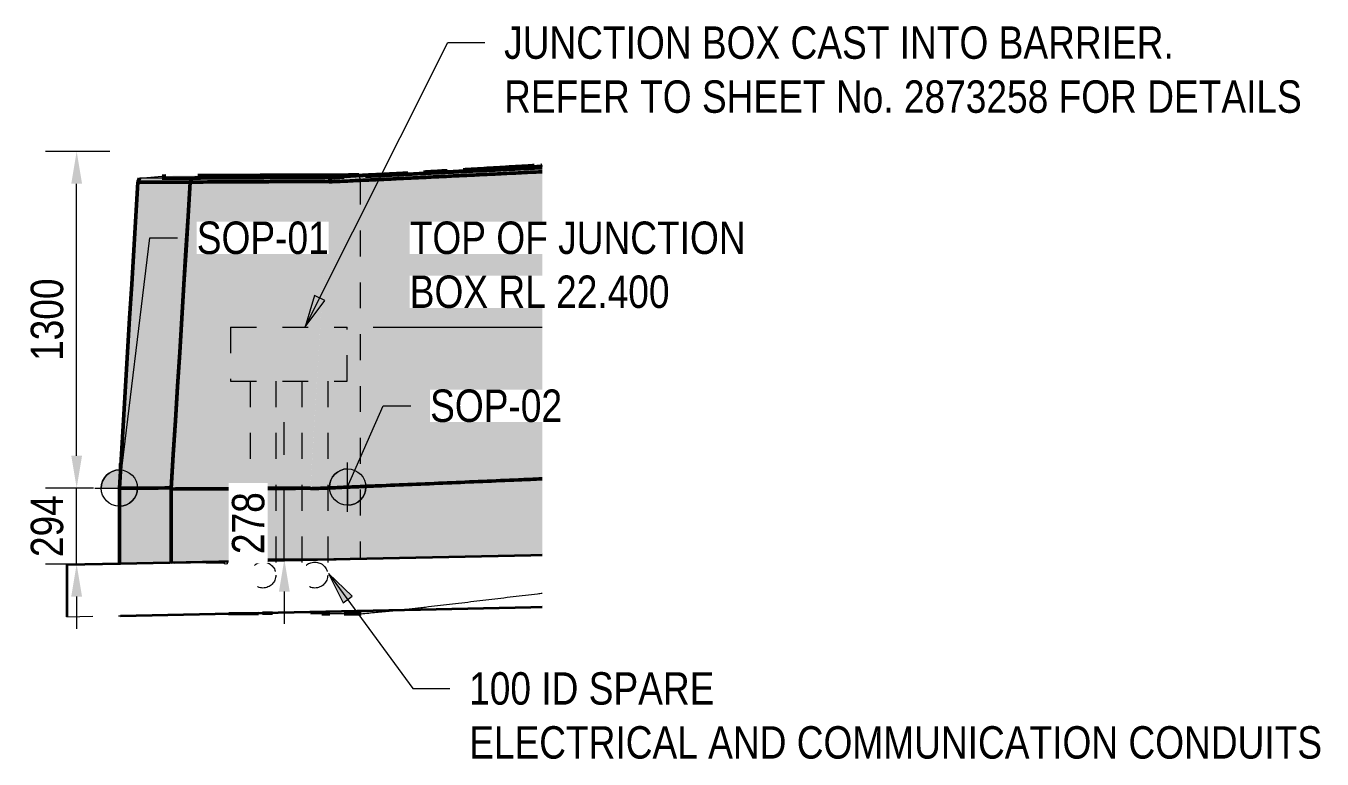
# Model space of a CAD drawing. Header units: metres. Extents: x 0 to 258, y 3 to 25.
# Drawn here: x 0.95 to 5.95, y 20.73 to 23.56 of the extents above; entities that cross this region are included whole.
import ezdxf

# ---------------------------------------------------------------- set-up
doc = ezdxf.new("R2010")
doc.units = ezdxf.units.M
doc.linetypes.add('JacobsDash', pattern=[0.0045, 0.003, -0.0015])
doc.layers.get('Defpoints').update_dxf_attribs({"color": 41})
for name, color, linetype, lineweight in [('A-ANNO-DIMS', 7, 'Continuous', 9), ('A-ANNO-NOTE', 7, 'Continuous', 9), ('A-DETL', 7, 'Continuous', 13), ('A-FLOR', 7, 'Continuous', 50), ('A-FLOR-HDLN', 7, 'JacobsDash', 18), ('G-ANNO-TEXT', 7, 'Continuous', 9)]:
    doc.layers.add(name, color=color, linetype=linetype, lineweight=lineweight)
doc.styles.add('Arial Narrow_2', font='ARIALN.TTF', dxfattribs={"height": 0.125})
doc.dimstyles.new('Dimension_Standard_O__mm_', dxfattribs={"dimscale": 0.3048, "dimtxt": 0.127929, "dimasz": 0.410105, "dimexe": 0.393701, "dimexo": 0.246063, "dimgap": 0.246063, "dimtad": 1, "dimdec": 0, "dimlfac": 1000, "dimzin": 0, "dimdsep": 46, "dimtxsty": 'Arial Narrow_2', "dimsah": 1, "dimcen": 0.09, "dimaunit": 1, "dimadec": 4, "dimazin": 0, "dimtfac": 1, "dimtdec": 4, "dimtix": 1, "dimtmove": 0, "dimatfit": 3, "dimfxl": 1, "dimtvp": 1, "dimtfill": 1, "dimtolj": 1, "dimtzin": 0, "dimlwd": 18, "dimlwe": 18, "dimarcsym": 2})
doc.dimstyles.new('Dimension_Standard_T__mm_', dxfattribs={"dimscale": 0.3048, "dimtxt": 0.127929, "dimasz": 0.410105, "dimexe": 0.393701, "dimexo": 0.246063, "dimgap": 0.164042, "dimtad": 1, "dimdec": 0, "dimlfac": 1000, "dimzin": 0, "dimdsep": 46, "dimtxsty": 'Arial Narrow_2', "dimsah": 1, "dimcen": 0.09, "dimaunit": 1, "dimadec": 4, "dimazin": 0, "dimtfac": 1, "dimtdec": 4, "dimtix": 1, "dimtmove": 0, "dimatfit": 3, "dimfxl": 1, "dimtvp": 1, "dimtolj": 1, "dimtzin": 0, "dimlwd": 18, "dimlwe": 18, "dimarcsym": 2})

# ---------------------------------------------------------------- blocks, each defined once
blk = doc.blocks.new('CS_SYMB_SETOUT POINT - 5mm-2022283-Section 145')
at = {"layer": 'A-ANNO-NOTE'}
h = blk.add_hatch(color=256, dxfattribs=at)
edge = h.paths.add_edge_path()
edge.add_line((-890.0569, 21.8525), (-890.0569, 21.7825))
edge.add_line((-890.0569, 21.7825), (-890.1269, 21.7825))
edge.add_arc((-890.0569, 21.7825), 0.07, 90, 180, ccw=False)
h = blk.add_hatch(color=256, dxfattribs=at)
edge = h.paths.add_edge_path()
edge.add_line((-890.0569, 21.7125), (-890.0569, 21.7825))
edge.add_line((-890.0569, 21.7825), (-889.9869, 21.7825))
edge.add_arc((-890.0569, 21.7825), 0.07, 270, 360, ccw=False)
for p, q in [((-890.0569, 21.6875), (-890.0569, 21.8775)), ((-890.0569, 21.7825), (-890.0569, 21.8525)), ((-890.1519, 21.7825), (-889.9619, 21.7825)), ((-890.1269, 21.7825), (-890.0569, 21.7825)), ((-889.9869, 21.7825), (-890.0569, 21.7825)), ((-890.0569, 21.7825), (-890.0569, 21.7125))]:
    blk.add_line(p, q, dxfattribs=at)
blk.add_circle((-890.0569, 21.7825), 0.07, dxfattribs=at)
for start, end in [(90, 180), (270, 360)]:
    blk.add_arc((-890.0569, 21.7825), 0.07, start, end, dxfattribs=at)
blk = doc.blocks.new('DIMBLOCK1-Section 145')
at = {"layer": 'A-ANNO-DIMS', "color": 0, "lineweight": 18, "transparency": 16777216}
for p, q in [((1.1409, 21.9037), (1.1409, 22.0287)), ((1.2058, 21.7787), (1.0209, 21.7787)), ((1.1409, 21.4852), (1.1409, 21.7787)), ((1.1973, 21.4852), (1.0209, 21.4852)), ((1.1409, 21.3602), (1.1409, 21.2352))]:
    blk.add_line(p, q, dxfattribs=at)
at = {"layer": 'A-ANNO-DIMS', "color": 0, "transparency": 16777216}
for points in [[(1.1201, 21.9037), (1.1617, 21.9037), (1.1409, 21.7787)], [(1.1201, 21.3602), (1.1617, 21.3602), (1.1409, 21.4852)]]:
    blk.add_solid(points, dxfattribs=at)
at = {"layer": 'Defpoints', "color": 0, "transparency": 16777216}
for p in [(1.1409, 21.7787), (1.2808, 21.7787), (1.2723, 21.4852)]:
    blk.add_point(p, dxfattribs=at)
at = {"layer": 'A-ANNO-DIMS', "color": 0, "lineweight": 18, "transparency": 16777216, "insert": (1.0271, 21.6319), "char_height": 0.125, "width": 0.285099, "attachment_point": 5, "rotation": 90, "style": 'Arial Narrow_2'}
blk.add_mtext('\\A1;294', dxfattribs=at)
blk = doc.blocks.new('DIMBLOCK2-Section 145')
at = {"layer": 'A-ANNO-DIMS', "color": 0, "lineweight": 18, "transparency": 16777216}
for p, q in [((1.2691, 23.0783), (1.0209, 23.0783)), ((1.1409, 21.9037), (1.1409, 22.9533)), ((1.2058, 21.7787), (1.0209, 21.7787))]:
    blk.add_line(p, q, dxfattribs=at)
at = {"layer": 'A-ANNO-DIMS', "color": 0, "transparency": 16777216}
for points in [[(1.1201, 22.9533), (1.1617, 22.9533), (1.1409, 23.0783)], [(1.1201, 21.9037), (1.1617, 21.9037), (1.1409, 21.7787)]]:
    blk.add_solid(points, dxfattribs=at)
at = {"layer": 'Defpoints', "color": 0, "transparency": 16777216}
for p in [(1.1409, 23.0783), (1.3441, 23.0783), (1.2808, 21.7787)]:
    blk.add_point(p, dxfattribs=at)
at = {"layer": 'A-ANNO-DIMS', "color": 0, "lineweight": 18, "transparency": 16777216, "insert": (1.0271, 22.4285), "char_height": 0.125, "width": 0.380132, "attachment_point": 5, "rotation": 90, "style": 'Arial Narrow_2'}
blk.add_mtext('\\A1;1300', dxfattribs=at)
blk = doc.blocks.new('DIMBLOCK3-Section 145')
at = {"layer": 'A-ANNO-DIMS', "color": 0, "lineweight": 18, "transparency": 16777216}
for p, q in [((1.9426, 21.9075), (1.9426, 22.0325)), ((2.017, 21.7825), (1.8226, 21.7825)), ((1.9426, 21.5041), (1.9426, 21.7825)), ((2.087, 21.5041), (1.8226, 21.5041)), ((1.9426, 21.3791), (1.9426, 21.2541))]:
    blk.add_line(p, q, dxfattribs=at)
at = {"layer": 'A-ANNO-DIMS', "color": 0, "transparency": 16777216}
for points in [[(1.9218, 21.9075), (1.9634, 21.9075), (1.9426, 21.7825)], [(1.9218, 21.3791), (1.9634, 21.3791), (1.9426, 21.5041)]]:
    blk.add_solid(points, dxfattribs=at)
at = {"layer": 'Defpoints', "color": 0, "transparency": 16777216}
for p in [(1.9426, 21.7825), (2.092, 21.7825), (2.162, 21.5041)]:
    blk.add_point(p, dxfattribs=at)
at = {"layer": 'A-ANNO-DIMS', "color": 0, "lineweight": 18, "transparency": 16777216, "insert": (1.8038, 21.6433), "char_height": 0.125, "width": 0.285099, "attachment_point": 5, "rotation": 90, "style": 'Arial Narrow_2', "bg_fill": 3, "box_fill_scale": 1.1, "bg_fill_color": 256, "bg_fill_true_color": 13158600, "bg_fill_transparency": 0}
blk.add_mtext('\\A1;278', dxfattribs=at)

msp = doc.modelspace()

# ---------------------------------------------------------------- hatches: boundary and pattern name
at = {"layer": 'A-FLOR', "true_color": 0xc0c0c0}
for points in [[(2.1222, 22.9762), (2.4094, 22.9895), (2.9383, 23.0153), (2.9383, 23.0256), (2.3929, 22.9932), (2.2502, 22.9862), (2.217, 22.9841), (2.135, 22.9773)], [(1.3773, 22.9592), (1.5794, 22.9596), (1.5857, 22.9751), (1.3835, 22.9747), (1.3774, 22.9594)], [(1.3835, 22.9747), (1.5903, 22.9755), (1.7008, 22.9851), (1.5586, 22.9844), (1.5315, 22.984), (1.4848, 22.9835), (1.3857, 22.9749)], [(1.5796, 22.9596), (2.1159, 22.9625), (2.1222, 22.9781), (1.5857, 22.9746), (1.5827, 22.9674)], [(1.5859, 22.9752), (2.1222, 22.9781), (2.2298, 22.9872), (1.7051, 22.9852), (1.6088, 22.9771)], [(2.0431, 21.7761), (2.9383, 21.8143), (2.9383, 22.9997), (2.3864, 22.9731), (2.1159, 22.9606), (2.0431, 21.7766)], [(2.0431, 21.5012), (2.0435, 21.5012), (2.0434, 21.7816), (2.1068, 22.8126), (2.1159, 22.9606), (2.1221, 22.9762), (2.2304, 22.9856), (2.2298, 22.9872), (2.1222, 22.9781), (2.1159, 22.9625), (2.0431, 21.7761), (2.0431, 21.5107)], [(2.1159, 22.9606), (2.4184, 22.9746), (2.9383, 22.9997), (2.9383, 23.0153), (2.2984, 22.9842), (2.1221, 22.9761), (2.1159, 22.9607)], [(1.3058, 21.7787), (1.5059, 21.7791), (1.5794, 22.9596), (1.3773, 22.9592), (1.3117, 21.875)], [(1.5059, 21.7751), (2.0431, 21.7785), (2.1159, 22.9625), (1.5796, 22.9594), (1.5059, 21.7754)], [(1.5059, 21.7754), (1.5799, 22.9603), (1.5794, 22.9596), (1.5059, 21.7791)], [(1.3058, 21.4859), (1.5059, 21.49), (1.5059, 21.7791), (1.3058, 21.7787), (1.3058, 21.486)], [(1.5059, 21.49), (2.0431, 21.5012), (2.0431, 21.778), (1.5059, 21.7751), (1.5059, 21.519)], [(2.1313, 21.2937), (2.2404, 21.2939), (2.3726, 21.3066), (2.1435, 21.3029), (2.0439, 21.2937), (2.1094, 21.2937)]]:
    msp.add_hatch(color=9, dxfattribs=at).paths.add_polyline_path(points)
h = msp.add_hatch(color=9, dxfattribs=at)
h.paths.add_polyline_path([(2.0439, 21.2937), (2.1435, 21.3029), (2.0439, 21.3008)])
h.paths.add_polyline_path([(2.0435, 21.5012), (2.9383, 21.5199), (2.9383, 21.8143), (2.3026, 21.7872), (2.0431, 21.7761), (2.0435, 21.519)])
at = {"layer": 'G-ANNO-TEXT'}
for points in [[(2.0233, 22.4005), (2.0991, 22.5023), (2.0597, 22.5221)], [(2.1131, 21.4495), (2.1693, 21.3357), (2.2049, 21.3618)]]:
    msp.add_hatch(color=256, dxfattribs=at).paths.add_polyline_path(points)

# ---------------------------------------------------------------- linework, layer by layer
at = {"layer": 'A-DETL', "color": 143, "linetype": 'JacobsDash', "true_color": 0x78aac8}
for p, q in [((1.7351, 22.4), (1.7351, 22.1913)), ((1.7351, 22.4), (2.1851, 22.4)), ((2.1851, 22.1913), (2.1851, 22.4)), ((1.7351, 22.1913), (2.1851, 22.1913)), ((1.8101, 22.1913), (1.8101, 21.443)), ((1.9101, 22.1913), (1.9101, 21.443)), ((2.0101, 22.1913), (2.0101, 21.443)), ((2.1101, 22.1913), (2.1101, 21.443))]:
    msp.add_line(p, q, dxfattribs=at)
at = {"layer": 'A-DETL'}
msp.add_line((2.2851, 22.4), (2.9383, 22.4), dxfattribs=at)
at = {"layer": 'A-DETL', "color": 143, "linetype": 'JacobsDash', "true_color": 0x78aac8}
for centre in [(1.8601, 21.443), (2.0601, 21.443)]:
    msp.add_circle(centre, 0.05, dxfattribs=at)
at = {"layer": 'A-DETL', "color": 7, "lineweight": 9, "true_color": 0xffffff}
msp.add_open_spline([(2.2388, 21.2937), (2.2488, 21.2946), (2.2685, 21.2965), (2.2977, 21.2992), (2.3267, 21.3019), (2.3544, 21.3047), (2.381, 21.3074), (2.4019, 21.3097), (2.418, 21.3115), (2.4299, 21.3129), (2.4415, 21.3142), (2.4566, 21.3161), (2.4758, 21.3183), (2.5066, 21.322), (2.5455, 21.3266), (2.5922, 21.3321), (2.6389, 21.3376), (2.6856, 21.3431), (2.7321, 21.3487), (2.7788, 21.3542), (2.8415, 21.3617), (2.8949, 21.368), (2.9324, 21.3724), (2.9383, 21.3731)], degree=3, knots=[0, 0, 0, 0, 0.0119048, 0.0238095, 0.0357143, 0.047619, 0.0595238, 0.0714286, 0.077381, 0.0833333, 0.0892857, 0.0952381, 0.1071429, 0.1190476, 0.1428571, 0.1666667, 0.1904762, 0.2142857, 0.2380952, 0.2619048, 0.2857143, 0.3333333, 0.3422313, 0.3422313, 0.3422313, 0.3422313], dxfattribs=at)
at = {"layer": 'A-FLOR'}
for p, q in [((1.3773, 22.9592), (1.3835, 22.9747)), ((1.4704, 22.9822), (1.4848, 22.9835)), ((1.5857, 22.9751), (1.5794, 22.9596)), ((1.5796, 22.9596), (1.5859, 22.9752)), ((2.1591, 22.9793), (2.1737, 22.9805)), ((2.1829, 22.9813), (2.2308, 22.9853)), ((2.2305, 22.9853), (2.2298, 22.9872)), ((1.5059, 21.7754), (1.5059, 21.7791)), ((1.8431, 21.2951), (1.7278, 21.2928)), ((1.8975, 21.296), (1.8586, 21.2954)), ((2.1187, 21.2937), (2.0876, 21.2937)), ((2.2388, 21.2937), (2.1736, 21.2937))]:
    msp.add_line(p, q, dxfattribs=at)
at = {"layer": 'A-FLOR', "lineweight": 35}
for p, q in [((2.8937, 21.519), (1.3105, 21.486)), ((2.9383, 21.5199), (2.8937, 21.519)), ((1.3105, 21.486), (1.1029, 21.4819)), ((1.1029, 21.4819), (1.1029, 21.2819)), ((1.3105, 21.286), (2.8937, 21.319)), ((2.8937, 21.319), (2.9383, 21.3199))]:
    msp.add_line(p, q, dxfattribs=at)
at = {"layer": 'A-FLOR', "lineweight": 18}
for p, q in [((1.8525, 21.2953), (1.5201, 21.2896)), ((1.8525, 21.2953), (2.0439, 21.2996)), ((2.3034, 21.3055), (2.5713, 21.3116))]:
    msp.add_line(p, q, dxfattribs=at)
at = {"layer": 'A-FLOR', "flags": 128}
for points in [[(1.5857, 22.9751), (1.4846, 22.9749), (1.4704, 22.9749)], [(1.7051, 22.9852), (1.6813, 22.9832), (1.6574, 22.9812), (1.6336, 22.9792), (1.6097, 22.9772), (1.5865, 22.9752)], [(1.7048, 22.9851), (1.6367, 22.985), (1.6088, 22.985)], [(2.1222, 22.9781), (2.119, 22.9703), (2.1159, 22.9625)], [(2.1222, 22.9781), (2.1491, 22.9804), (2.176, 22.9826), (2.2029, 22.9849), (2.2298, 22.9872)], [(1.3773, 22.9592), (1.3693, 22.828), (1.3614, 22.6969), (1.3535, 22.5657), (1.3455, 22.4345), (1.3376, 22.3034), (1.3296, 22.1722), (1.3217, 22.041), (1.3138, 21.9099), (1.3058, 21.7787)], [(1.5796, 22.9596), (1.5714, 22.828), (1.5632, 22.6964), (1.555, 22.5648), (1.5468, 22.4331), (1.5387, 22.3015), (1.5305, 22.1699), (1.5223, 22.0383), (1.5141, 21.9067), (1.5059, 21.7754)], [(1.5059, 21.7791), (1.5141, 21.9102), (1.5223, 22.0414), (1.5304, 22.1726), (1.5386, 22.3037), (1.5467, 22.4349), (1.5549, 22.5661), (1.563, 22.6972), (1.5712, 22.8284), (1.5794, 22.9596)], [(1.3058, 21.7787), (1.3058, 21.7053), (1.3058, 21.632), (1.3058, 21.5586), (1.3058, 21.4859)], [(1.5059, 21.7751), (1.5059, 21.7036), (1.5059, 21.6321), (1.5059, 21.5607), (1.5059, 21.49)]]:
    msp.add_lwpolyline(points, dxfattribs=at)
at = {"layer": 'A-FLOR'}
for points, knots in [([(2.7378, 23.0135), (2.7699, 23.0155), (2.8185, 23.0184), (2.8674, 23.0213), (2.8838, 23.0223)], [0.24390244, 0.24390244, 0.24390244, 0.24390244, 0.29268293, 0.31707203, 0.31707203, 0.31707203, 0.31707203]), ([(1.5859, 22.9752), (1.6306, 22.9754), (1.7199, 22.9759), (1.8314, 22.9765), (1.9206, 22.977), (1.9878, 22.9773), (2.055, 22.9777), (2.1, 22.978), (2.1222, 22.9781)], [0, 0, 0, 0, 0.25, 0.5, 0.625, 0.75, 0.875, 1, 1, 1, 1]), ([(2.2296, 22.9872), (2.2123, 22.9871), (2.177, 22.987), (2.1242, 22.9868), (2.0712, 22.9866), (2.0187, 22.9864), (1.9667, 22.9862), (1.9145, 22.986), (1.8622, 22.9858), (1.7924, 22.9855), (1.7401, 22.9853), (1.7051, 22.9852)], [0.000408, 0.000408, 0.000408, 0.000408, 0.1, 0.2, 0.3, 0.4, 0.5, 0.6, 0.7, 0.8, 1, 1, 1, 1]), ([(2.9383, 22.9997), (2.934, 22.9995), (2.8995, 22.9978), (2.8346, 22.9946), (2.7476, 22.9904), (2.665, 22.9864), (2.5864, 22.9827), (2.5081, 22.9789), (2.4303, 22.9752), (2.3662, 22.9721), (2.3155, 22.9697), (2.2769, 22.9679), (2.2374, 22.9661), (2.1972, 22.9642), (2.1565, 22.9624), (2.1294, 22.9612), (2.1159, 22.9606)], [0.661445, 0.661445, 0.661445, 0.661445, 0.6666667, 0.7037037, 0.7407407, 0.7731481, 0.8055556, 0.837963, 0.8703704, 0.9027778, 0.9189815, 0.9351852, 0.9513889, 0.9675926, 0.9837963, 0.9997339, 0.9997339, 0.9997339, 0.9997339]), ([(2.1222, 22.9762), (2.1371, 22.9768), (2.1543, 22.9776), (2.1715, 22.9784), (2.1739, 22.9785)], [0.00023593, 0.00023593, 0.00023593, 0.00023593, 0.01785714, 0.02071098, 0.02071098, 0.02071098, 0.02071098]), ([(2.2308, 22.9853), (2.241, 22.9857), (2.2613, 22.9867), (2.2863, 22.9878), (2.3062, 22.9888), (2.3258, 22.9897), (2.3495, 22.9909), (2.3766, 22.9923), (2.3995, 22.9935), (2.4133, 22.9943), (2.4188, 22.9946)], [0, 0, 0, 0, 0.01219512, 0.02439024, 0.0304878, 0.03658537, 0.04878049, 0.06097561, 0.07317073, 0.08153463, 0.08153463, 0.08153463, 0.08153463]), ([(2.2555, 22.9822), (2.27, 22.9828), (2.2914, 22.9838), (2.3195, 22.9852), (2.3403, 22.9862), (2.3611, 22.9872), (2.3889, 22.9885), (2.424, 22.9902), (2.4522, 22.9916), (2.4663, 22.9923)], [0.05357143, 0.05357143, 0.05357143, 0.05357143, 0.07142857, 0.08035714, 0.08928571, 0.09821429, 0.10714286, 0.125, 0.14285714, 0.14285714, 0.14285714, 0.14285714]), ([(2.4795, 22.9982), (2.4854, 22.9986), (2.5073, 22.9999), (2.5294, 23.0012), (2.5454, 23.0021)], [0.11278625, 0.11278625, 0.11278625, 0.11278625, 0.12195122, 0.14634146, 0.14634146, 0.14634146, 0.14634146]), ([(1.5794, 22.9596), (1.5789, 22.9596), (1.5115, 22.9594), (1.4442, 22.9593), (1.3773, 22.9592)], [-0.06389148, -0.06389148, -0.06389148, -0.06389148, -0.063469, -0.00278123, -0.00278123, -0.00278123, -0.00278123]), ([(2.1159, 22.9625), (2.0937, 22.9624), (2.0487, 22.9622), (1.9815, 22.9618), (1.9143, 22.9614), (1.8252, 22.961), (1.7136, 22.9603), (1.6242, 22.9599), (1.5796, 22.9596)], [-1, -1, -1, -1, -0.875, -0.75, -0.625, -0.5, -0.25, 0, 0, 0, 0]), ([(1.5059, 21.7751), (1.5507, 21.7753), (1.6402, 21.7758), (1.7745, 21.7765), (1.8865, 21.7771), (1.976, 21.7776), (2.0207, 21.7779), (2.0431, 21.778)], [0, 0, 0, 0, 0.25, 0.5, 0.75, 0.875, 1, 1, 1, 1]), ([(2.0431, 21.7761), (2.0644, 21.777), (2.1072, 21.7788), (2.1716, 21.7816), (2.2366, 21.7844), (2.3244, 21.7881), (2.4358, 21.7928), (2.5714, 21.7985), (2.7084, 21.8044), (2.8309, 21.8096), (2.9076, 21.8129), (2.9383, 21.8143)], [0, 0, 0, 0, 0.025, 0.05, 0.075, 0.1, 0.15, 0.2, 0.25, 0.3, 0.333552, 0.333552, 0.333552, 0.333552])]:
    msp.add_open_spline(points, degree=3, knots=knots, dxfattribs=at)
for points in [[(2.8838, 23.0223), (2.8917, 23.0228), (2.8997, 23.0232), (2.9077, 23.0237)], [(2.9328, 23.0252), (2.9346, 23.0253), (2.9365, 23.0254), (2.9383, 23.0256)], [(2.4663, 22.9923), (2.4945, 22.9936), (2.5229, 22.995), (2.5514, 22.9964)], [(2.5454, 23.0021), (2.554, 23.0026), (2.5627, 23.0031), (2.5713, 23.0036)], [(2.5514, 22.9964), (2.5798, 22.9978), (2.6084, 22.9992), (2.637, 23.0005)], [(2.6325, 23.0073), (2.6355, 23.0074), (2.6386, 23.0076), (2.6417, 23.0078)], [(2.637, 23.0005), (2.6655, 23.0019), (2.6941, 23.0033), (2.7229, 23.0047)], [(2.6417, 23.0078), (2.6577, 23.0088), (2.6738, 23.0097), (2.6898, 23.0107)], [(2.6898, 23.0107), (2.7058, 23.0116), (2.7217, 23.0126), (2.7378, 23.0135)], [(2.7229, 23.0047), (2.7516, 23.0061), (2.7804, 23.0075), (2.8093, 23.009)], [(2.8093, 23.009), (2.8382, 23.0104), (2.8671, 23.0118), (2.896, 23.0132)], [(2.896, 23.0132), (2.9101, 23.0139), (2.9242, 23.0146), (2.9383, 23.0153)], [(1.5059, 21.7791), (1.4392, 21.7789), (1.3725, 21.7788), (1.3058, 21.7787)]]:
    msp.add_open_spline(points, degree=3, dxfattribs=at)
at = {"layer": 'A-FLOR-HDLN'}
for p, q in [((1.4703, 22.9749), (1.3835, 22.9747)), ((1.384, 22.9748), (1.4703, 22.9822)), ((1.5859, 22.9751), (1.5857, 22.9751)), ((1.7047, 22.9851), (1.5867, 22.9752)), ((2.1152, 22.9606), (2.1216, 22.9762)), ((2.1227, 22.9763), (2.1591, 22.9793)), ((2.1738, 22.9805), (2.1829, 22.9813)), ((1.5059, 21.7751), (1.5059, 21.7754)), ((1.3058, 21.4858), (1.3058, 21.4852)), ((1.5059, 21.49), (1.5059, 21.4892)), ((1.5059, 21.4892), (1.5059, 21.49)), ((1.7101, 21.4925), (1.5176, 21.4894)), ((1.5176, 21.4894), (1.7101, 21.4925)), ((1.7101, 21.4887), (1.6415, 21.4886)), ((1.7056, 21.4924), (1.6475, 21.4912)), ((1.7219, 21.4927), (1.7101, 21.4925)), ((1.7101, 21.4878), (1.7101, 21.4925)), ((1.7101, 21.4925), (1.7101, 21.4887)), ((1.7219, 21.4857), (1.7144, 21.4855)), ((1.7219, 21.4857), (1.7183, 21.4856)), ((1.7219, 21.4927), (1.7219, 21.4857)), ((2.0431, 21.5008), (2.1944, 21.5031)), ((2.1944, 21.5031), (2.2351, 21.5037)), ((2.5713, 21.3116), (2.8674, 21.3184)), ((1.1029, 21.2819), (1.3105, 21.286)), ((1.5201, 21.2896), (1.3241, 21.2862)), ((1.7278, 21.2928), (1.6475, 21.2912)), ((2.0439, 21.2996), (2.3034, 21.3055)), ((2.0876, 21.2937), (2.0439, 21.2937)), ((2.1736, 21.2937), (2.1187, 21.2937))]:
    msp.add_line(p, q, dxfattribs=at)
at = {"layer": 'A-FLOR-HDLN', "flags": 128}
for points in [[(2.235, 22.9726), (2.2324, 22.9799), (2.2305, 22.9852)], [(2.235, 22.9726), (2.235, 22.789), (2.235, 22.6054), (2.2351, 22.4218), (2.2351, 22.2381), (2.2351, 22.0545), (2.2351, 21.8709), (2.2351, 21.6873), (2.2351, 21.5037)], [(1.3058, 21.4852), (1.3725, 21.4866), (1.4392, 21.4879), (1.5059, 21.4892)], [(1.5059, 21.4892), (1.53, 21.4897), (1.5541, 21.4902)], [(1.7144, 21.4855), (1.7123, 21.4866), (1.7101, 21.4878)], [(1.8465, 21.4952), (1.7842, 21.4939), (1.7219, 21.4927)], [(1.884, 21.496), (1.8652, 21.4956), (1.8465, 21.4952)]]:
    msp.add_lwpolyline(points, dxfattribs=at)
at = {"layer": 'A-FLOR-HDLN'}
for points in [[(2.9078, 23.0237), (2.9161, 23.0242), (2.9244, 23.0247), (2.9328, 23.0252)], [(2.1216, 22.9762), (2.1217, 22.9762), (2.1219, 22.9762), (2.1221, 22.9762)], [(2.1158, 22.9606), (2.1156, 22.9606), (2.1154, 22.9606), (2.1152, 22.9606)], [(1.5541, 21.4902), (1.5774, 21.4907), (1.624, 21.4917), (1.6938, 21.4932), (1.7637, 21.4947), (1.8335, 21.4962), (1.9034, 21.4977), (1.9733, 21.4993), (2.0198, 21.5003), (2.0431, 21.5008)]]:
    msp.add_open_spline(points, degree=3, dxfattribs=at)
for points, knots in [([(2.1739, 22.9785), (2.1865, 22.979), (2.2141, 22.9803), (2.2411, 22.9815), (2.2555, 22.9822)], [0.02072943, 0.02072943, 0.02072943, 0.02072943, 0.03571429, 0.05357143, 0.05357143, 0.05357143, 0.05357143]), ([(2.4189, 22.9946), (2.4214, 22.9948), (2.4279, 22.9952), (2.4382, 22.9958), (2.4538, 22.9967), (2.4676, 22.9975), (2.4775, 22.9981), (2.4794, 22.9982)], [0.08155864, 0.08155864, 0.08155864, 0.08155864, 0.08536585, 0.09146341, 0.09756098, 0.1097561, 0.11276177, 0.11276177, 0.11276177, 0.11276177]), ([(2.5713, 23.0036), (2.5787, 23.0041), (2.5991, 23.0053), (2.6194, 23.0065), (2.6324, 23.0072)], [0.15950304, 0.15950304, 0.15950304, 0.15950304, 0.17073171, 0.1904403, 0.1904403, 0.1904403, 0.1904403]), ([(2.2328, 21.5036), (2.2102, 21.5031), (2.1641, 21.5021), (2.0947, 21.5006), (2.0244, 21.4991), (1.9542, 21.4975), (1.9074, 21.4965), (1.884, 21.496)], [-0.993326, -0.993326, -0.993326, -0.993326, -0.8, -0.6, -0.4, -0.2, 0, 0, 0, 0])]:
    msp.add_open_spline(points, degree=3, knots=knots, dxfattribs=at)
at = {"layer": 'G-ANNO-TEXT'}
for p, q in [((2.5743, 23.498), (2.7161, 23.498)), ((1.3069, 21.7801), (1.4234, 22.7448)), ((1.4234, 22.7448), (1.5297, 22.7448)), ((2.0597, 22.5221), (2.0233, 22.4005)), ((2.0991, 22.5023), (2.0597, 22.5221)), ((2.0233, 22.4005), (2.0991, 22.5023)), ((2.1869, 21.7831), (2.3242, 22.0966)), ((2.3242, 22.0966), (2.4305, 22.0966)), ((2.4392, 21.0054), (2.581, 21.0054))]:
    msp.add_line(p, q, dxfattribs=at)

# ---------------------------------------------------------------- block references
at = {"layer": 'A-ANNO-NOTE'}
for p in [(891.3627, -0.0038), (892.2439, 0)]:
    msp.add_blockref('CS_SYMB_SETOUT POINT - 5mm-2022283-Section 145', p, dxfattribs=at)

# ---------------------------------------------------------------- texts
at = {"layer": 'G-ANNO-TEXT', "char_height": 0.125, "attachment_point": 1, "style": 'Arial Narrow_2', "bg_fill": 3, "box_fill_scale": 1, "bg_fill_color": 256, "bg_fill_true_color": 13158600, "bg_fill_transparency": 0}
for s, insert in [('JUNCTION BOX CAST INTO BARRIER.', (2.7911, 23.5605)), ('REFER TO SHEET No. 2873258 FOR DETAILS', (2.7911, 23.3521)), ('100 ID SPARE', (2.656, 21.0679)), ('ELECTRICAL AND COMMUNICATION CONDUITS', (2.656, 20.8596))]:
    msp.add_mtext(s, dxfattribs=dict(at, insert=insert))

# ---------------------------------------------------------------- dimensions: what is measured, and where the dimension line sits
at = {"layer": 'A-ANNO-DIMS', "lineweight": 18}
for base, p1, p2, override, picture, middle in [((1.1409, 23.0783), (1.2808, 21.7787), (1.3441, 23.0783), {"dimpost": '<>', "dimfxl": 1.301141}, 'DIMBLOCK2-Section 145', (1.0271, 22.4285)), ((1.14089, 21.77869), (1.27233, 21.48518), (1.28083, 21.77869), {"dimpost": '<>', "dimfxl": 0.293632}, 'DIMBLOCK1-Section 145', (1.02707, 21.63193))]:
    dim = msp.add_linear_dim(base=base, p1=p1, p2=p2, angle=90, dimstyle='Dimension_Standard_T__mm_', override=override, dxfattribs=at)
    dim.commit()
    dim.dimension.update_dxf_attribs({"geometry": picture, "text_midpoint": middle})

# ---------------------------------------------------------------- next in the draw order: texts
at = {"layer": 'G-ANNO-TEXT', "char_height": 0.125, "attachment_point": 1, "style": 'Arial Narrow_2', "bg_fill": 3, "box_fill_scale": 1, "bg_fill_color": 256, "bg_fill_true_color": 13158600, "bg_fill_transparency": 0}
for s, insert in [('SOP-01', (1.6047, 22.8073)), ('SOP-02', (2.5055, 22.1591))]:
    msp.add_mtext(s, dxfattribs=dict(at, insert=insert))

# ---------------------------------------------------------------- next in the draw order: dimensions: what is measured, and where the dimension line sits
at = {"layer": 'A-ANNO-DIMS', "lineweight": 18}
dim = msp.add_linear_dim(base=(1.9426, 21.7825), p1=(2.162, 21.5041), p2=(2.092, 21.7825), angle=90, dimstyle='Dimension_Standard_O__mm_', override={"dimpost": '<>', "dimfxl": 0.287066}, dxfattribs=at)
dim.commit()
dim.dimension.update_dxf_attribs({"geometry": 'DIMBLOCK3-Section 145', "text_midpoint": (1.8038, 21.6433)})

# ---------------------------------------------------------------- next in the draw order: linework, layer by layer
at = {"layer": 'G-ANNO-TEXT'}
for p, q in [((2.0233, 22.4005), (2.5743, 23.498)), ((2.1131, 21.4495), (2.1693, 21.3357)), ((2.2049, 21.3618), (2.1131, 21.4495)), ((2.1131, 21.4495), (2.4392, 21.0054)), ((2.1693, 21.3357), (2.2049, 21.3618))]:
    msp.add_line(p, q, dxfattribs=at)

# ---------------------------------------------------------------- next in the draw order: texts
at = {"layer": 'G-ANNO-TEXT', "char_height": 0.125, "attachment_point": 1, "style": 'Arial Narrow_2', "bg_fill": 3, "box_fill_scale": 1, "bg_fill_color": 256, "bg_fill_true_color": 13158600, "bg_fill_transparency": 0}
for s, insert in [('TOP OF JUNCTION ', (2.4268, 22.8073)), ('BOX RL 22.400', (2.4268, 22.599))]:
    msp.add_mtext(s, dxfattribs=dict(at, insert=insert))

doc.saveas('drawing.dxf')
